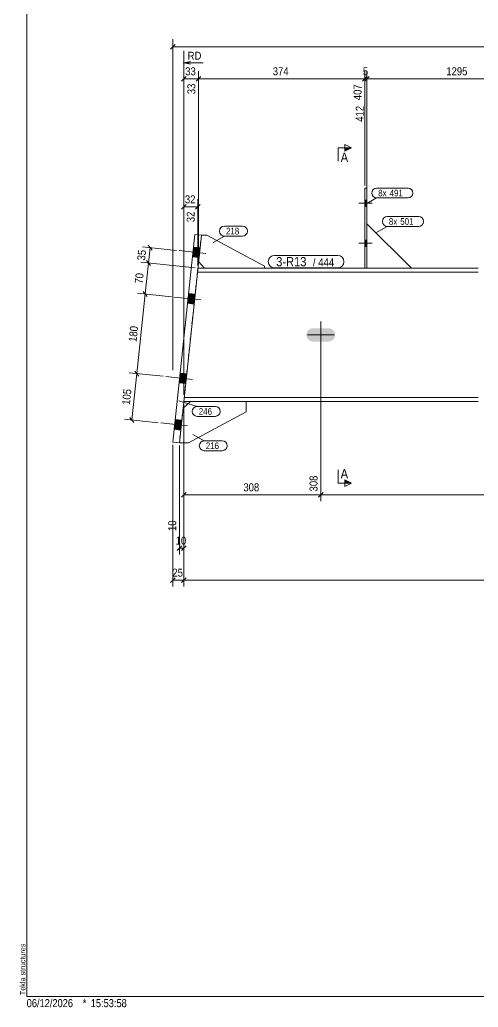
# Model space of a CAD drawing. Header units: millimetres. Extents: x 2 to 825, y 1 to 579.
# Drawn here: x 2.4 to 174.2, y 1 to 371.2 of the extents above; entities that cross this region are included whole.
import ezdxf

# ---------------------------------------------------------------- set-up
doc = ezdxf.new("R2010")
doc.units = ezdxf.units.MM
doc.linetypes.add('XKITLINE00', pattern=[0])
doc.linetypes.add('XKITLINE01', pattern=[4, 1, -1, 1, -1])
for name, color, linetype, lineweight in [('Bolt', 3, 'Continuous', 0), ('Dimensions', 7, 'Continuous', 0), ('DrawingSheet', 5, 'Continuous', 0), ('OtherObjectType', 7, 'Continuous', 0), ('Part', 2, 'Continuous', 0), ('PartMark', 7, 'Continuous', 0), ('Section', 6, 'Continuous', 0)]:
    doc.layers.add(name, color=color, linetype=linetype, lineweight=lineweight)
doc.styles.add('ARIAL', font='ARIAL.TTF')
doc.styles.add('ARIAL_NARROW', font='ARIALN.TTF')

# ---------------------------------------------------------------- blocks, each defined once
blk = doc.blocks.new('*A2')
at = {"layer": 'Bolt'}
blk.add_hatch(color=3, dxfattribs=at).paths.add_polyline_path([(109.97, 252.12), (109.78, 253.07), (109.97, 254.03), (110.51, 254.84), (111.33, 255.38), (112.28, 255.57), (118.12, 255.57), (119.07, 255.38), (119.88, 254.84), (120.43, 254.03), (120.62, 253.07), (120.43, 252.12), (119.88, 251.3), (119.07, 250.76), (118.12, 250.57), (112.28, 250.57), (111.33, 250.76), (110.51, 251.3)], flags=17)
at = {"layer": 'Bolt', "color": 3, "linetype": 'XKITLINE00', "lineweight": 0}
for p, q in [((115.2, 248.07), (115.2, 258.07)), ((120.2, 253.07), (110.2, 253.07))]:
    blk.add_line(p, q, dxfattribs=at)
blk = doc.blocks.new('*A9')
at = {"layer": 'Bolt'}
for points in [[(131.68, 303.57), (132.51, 303.57), (132.51, 301.24), (131.68, 301.24)], [(131.68, 303.57), (132.51, 303.57), (132.51, 301.24), (131.68, 301.24)], [(131.68, 288.57), (132.51, 288.57), (132.51, 286.24), (131.68, 286.24)], [(131.68, 288.57), (132.51, 288.57), (132.51, 286.24), (131.68, 286.24)]]:
    blk.add_hatch(color=3, dxfattribs=at).paths.add_polyline_path(points, flags=17)
at = {"layer": 'Bolt', "color": 3, "linetype": 'XKITLINE00', "lineweight": 0}
for p, q in [((134.45, 302.41), (129.45, 302.41)), ((134.45, 302.41), (129.45, 302.41)), ((132.51, 303.57), (131.68, 303.57)), ((132.51, 303.57), (131.68, 303.57)), ((132.51, 301.24), (131.68, 301.24)), ((132.51, 301.24), (131.68, 301.24)), ((134.45, 287.41), (129.45, 287.41)), ((134.45, 287.41), (129.45, 287.41)), ((132.51, 288.57), (131.68, 288.57)), ((132.51, 288.57), (131.68, 288.57)), ((132.51, 286.24), (131.68, 286.24)), ((132.51, 286.24), (131.68, 286.24))]:
    blk.add_line(p, q, dxfattribs=at)
blk = doc.blocks.new('*A12')
at = {"layer": 'Bolt'}
for points in [[(69.57, 282.05), (67.08, 282.31), (67.47, 285.96), (69.95, 285.7)], [(69.57, 282.05), (67.08, 282.31), (67.47, 285.96), (69.95, 285.7)], [(67.73, 264.65), (65.25, 264.91), (65.63, 268.56), (68.12, 268.29)], [(67.73, 264.65), (65.25, 264.91), (65.63, 268.56), (68.12, 268.29)], [(64.59, 234.81), (62.1, 235.07), (62.48, 238.72), (64.97, 238.46)], [(64.59, 234.81), (62.1, 235.07), (62.48, 238.72), (64.97, 238.46)], [(62.75, 217.41), (60.26, 217.67), (60.65, 221.32), (63.13, 221.05)], [(62.75, 217.41), (60.26, 217.67), (60.65, 221.32), (63.13, 221.05)]]:
    blk.add_hatch(color=3, dxfattribs=at).paths.add_polyline_path(points, flags=17)
at = {"layer": 'Bolt', "color": 3, "linetype": 'XKITLINE00', "lineweight": 0}
for p, q in [((67.47, 285.96), (69.95, 285.7)), ((67.47, 285.96), (69.95, 285.7)), ((62.14, 284.68), (72.08, 283.63)), ((62.14, 284.68), (72.08, 283.63)), ((67.08, 282.31), (69.57, 282.05)), ((67.08, 282.31), (69.57, 282.05)), ((60.3, 267.27), (70.24, 266.22)), ((60.3, 267.27), (70.24, 266.22)), ((65.63, 268.56), (68.12, 268.29)), ((65.63, 268.56), (68.12, 268.29)), ((65.25, 264.91), (67.73, 264.65)), ((65.25, 264.91), (67.73, 264.65)), ((57.15, 237.44), (67.1, 236.39)), ((57.15, 237.44), (67.1, 236.39)), ((62.48, 238.72), (64.97, 238.46)), ((62.48, 238.72), (64.97, 238.46)), ((62.1, 235.07), (64.59, 234.81)), ((62.1, 235.07), (64.59, 234.81)), ((55.32, 220.04), (65.26, 218.99)), ((55.32, 220.04), (65.26, 218.99)), ((60.65, 221.32), (63.13, 221.05)), ((60.65, 221.32), (63.13, 221.05)), ((60.26, 217.67), (62.75, 217.41)), ((60.26, 217.67), (62.75, 217.41))]:
    blk.add_line(p, q, dxfattribs=at)
blk = doc.blocks.new('*A13')
at = {"layer": 'Part', "color": 7, "linetype": 'XKITLINE01', "lineweight": 0}
blk.add_line((69.15, 278.07), (63.87, 228.07), dxfattribs=at)
at = {"layer": 'Part', "color": 2, "linetype": 'XKITLINE00', "lineweight": 0}
for p, q in [((174.18, 278.07), (69.15, 278.07)), ((174.18, 276.57), (68.99, 276.57)), ((63.87, 228.07), (174.18, 228.07)), ((174.18, 229.57), (64.03, 229.57))]:
    blk.add_line(p, q, dxfattribs=at)
blk = doc.blocks.new('*A26')
at = {"layer": 'Part', "color": 2, "linetype": 'XKITLINE00', "lineweight": 0}
blk.add_line((149.18, 278.07), (132.51, 294.74), dxfattribs=at)
at = {"layer": 'Part', "color": 7, "linetype": 'XKITLINE01', "lineweight": 0}
for p, q in [((132.51, 294.74), (132.51, 278.07)), ((132.51, 278.07), (149.18, 278.07))]:
    blk.add_line(p, q, dxfattribs=at)
blk = doc.blocks.new('*A27')
at = {"layer": 'Part', "color": 2, "linetype": 'XKITLINE00', "lineweight": 0}
for p, q in [((131.68, 308.07), (132.51, 308.07)), ((131.68, 308.07), (131.68, 278.07)), ((132.51, 308.07), (132.51, 278.07))]:
    blk.add_line(p, q, dxfattribs=at)
at = {"layer": 'Part', "color": 7, "linetype": 'XKITLINE01', "lineweight": 0}
blk.add_line((132.51, 278.07), (131.68, 278.07), dxfattribs=at)
blk = doc.blocks.new('*A31')
at = {"layer": 'Part', "color": 2, "linetype": 'XKITLINE00', "lineweight": 0}
for p, q in [((59.76, 212.86), (67.97, 290.77)), ((70.46, 290.5), (62.24, 212.6)), ((70.46, 290.5), (67.97, 290.77)), ((62.24, 212.6), (59.76, 212.86))]:
    blk.add_line(p, q, dxfattribs=at)
blk = doc.blocks.new('*A32')
at = {"layer": 'Part', "color": 7, "linetype": 'XKITLINE01', "lineweight": 0}
for p, q in [((70.46, 290.5), (69.41, 280.56)), ((71.65, 278.07), (94.15, 278.07))]:
    blk.add_line(p, q, dxfattribs=at)
at = {"layer": 'Part', "color": 2, "linetype": 'XKITLINE00', "lineweight": 0}
for p, q in [((72.48, 290.5), (70.46, 290.5)), ((94.15, 278.84), (72.48, 290.5)), ((69.41, 280.56), (71.65, 278.07)), ((94.15, 278.07), (94.15, 278.84))]:
    blk.add_line(p, q, dxfattribs=at)
blk = doc.blocks.new('*A33')
at = {"layer": 'Part', "color": 2, "linetype": 'XKITLINE00', "lineweight": 0}
for p, q in [((63.61, 225.59), (66.37, 228.07)), ((87.24, 228.07), (87.24, 224.27)), ((87.24, 224.27), (65.58, 212.6)), ((65.58, 212.6), (62.24, 212.6))]:
    blk.add_line(p, q, dxfattribs=at)
at = {"layer": 'Part', "color": 7, "linetype": 'XKITLINE01', "lineweight": 0}
for p, q in [((66.37, 228.07), (87.24, 228.07)), ((62.24, 212.6), (63.61, 225.59))]:
    blk.add_line(p, q, dxfattribs=at)
blk = doc.blocks.new('*A70')
at = {"layer": 'DrawingSheet', "color": 5, "linetype": 'XKITLINE00', "lineweight": 0}
for p, q in [((5, 579), (5, 5)), ((5, 5), (825, 5))]:
    blk.add_line(p, q, dxfattribs=at)
at = {"layer": 'DrawingSheet', "color": 5, "style": 'ARIAL', "width": 0.85}
blk.add_text('Tekla structures', height=2, rotation=90, dxfattribs=at).set_placement((4.5, 5.5))
blk = doc.blocks.new('*A77')
at = {"layer": 'OtherObjectType', "color": 7, "style": 'ARIAL_NARROW', "width": 1.008832}
for s, p in [('06/12/2026', (4.99, 1)), ('*', (26, 1)), ('15:53:58', (29, 1))]:
    blk.add_text(s, height=3, dxfattribs=at).set_placement(p)
blk = doc.blocks.new('*A78')
at = {"layer": 'Dimensions', "color": 7, "linetype": 'XKITLINE00', "lineweight": 0}
for p, q in [((59.76, 239.84), (59.76, 363.92)), ((60.6, 361.92), (58.91, 360.22)), ((59.76, 361.07), (661.64, 361.07))]:
    blk.add_line(p, q, dxfattribs=at)
at = {"layer": 'Dimensions', "color": 3}
blk.add_point((59.76, 361.07), dxfattribs=at)
blk = doc.blocks.new('*A79')
at = {"layer": 'Dimensions', "color": 7, "linetype": 'XKITLINE00', "lineweight": 0}
for p, q in [((63.87, 227.07), (63.87, 158.67)), ((59.76, 211.86), (59.76, 158.67)), ((60.6, 161.92), (58.91, 160.22)), ((59.76, 161.07), (63.87, 161.07)), ((64.72, 161.92), (63.03, 160.22))]:
    blk.add_line(p, q, dxfattribs=at)
at = {"layer": 'Dimensions', "color": 3}
for p in [(59.76, 161.07), (63.87, 161.07)]:
    blk.add_point(p, dxfattribs=at)
at = {"layer": 'Dimensions', "color": 3, "style": 'ARIAL', "width": 0.85}
blk.add_text('25', height=3, dxfattribs=at).set_placement((59.59, 162.42))
blk = doc.blocks.new('*A80')
at = {"layer": 'Dimensions', "color": 7, "linetype": 'XKITLINE00', "lineweight": 0}
for p, q in [((63.87, 227.07), (63.87, 170.67)), ((62.24, 211.6), (62.24, 170.67)), ((63.09, 173.92), (61.39, 172.22)), ((62.24, 173.07), (63.87, 173.07)), ((64.72, 173.92), (63.03, 172.22))]:
    blk.add_line(p, q, dxfattribs=at)
at = {"layer": 'Dimensions', "color": 3}
for p in [(62.24, 173.07), (63.87, 173.07)]:
    blk.add_point(p, dxfattribs=at)
at = {"layer": 'Dimensions', "color": 3, "style": 'ARIAL', "width": 0.85}
blk.add_text('10', height=3, rotation=90.0002, dxfattribs=at).set_placement((61.04, 179.54))
blk.add_text('10', height=3, dxfattribs=at).set_placement((60.83, 174.42))
blk = doc.blocks.new('*A81')
at = {"layer": 'Dimensions', "color": 7, "linetype": 'XKITLINE00', "lineweight": 0}
for p, q in [((68.15, 278.18), (47.79, 280.32)), ((49.4, 268.42), (50.63, 280.03)), ((49.87, 280.96), (51.38, 279.09)), ((59.31, 267.38), (46.57, 268.72)), ((48.65, 269.36), (50.16, 267.49))]:
    blk.add_line(p, q, dxfattribs=at)
at = {"layer": 'Dimensions', "color": 3}
for p in [(50.63, 280.03), (49.4, 268.42)]:
    blk.add_point(p, dxfattribs=at)
at = {"layer": 'Dimensions', "color": 3, "style": 'ARIAL', "width": 0.85}
blk.add_text('70', height=3, rotation=83.9784, dxfattribs=at).set_placement((48.44, 272.15))
blk = doc.blocks.new('*A82')
at = {"layer": 'Dimensions', "color": 7, "linetype": 'XKITLINE00', "lineweight": 0}
for p, q in [((61.14, 284.78), (48.41, 286.13)), ((50.49, 286.76), (52, 284.89)), ((50.63, 280.03), (51.24, 285.83)), ((68.15, 278.18), (47.79, 280.32)), ((49.87, 280.96), (51.38, 279.09))]:
    blk.add_line(p, q, dxfattribs=at)
at = {"layer": 'Dimensions', "color": 3}
for p in [(51.24, 285.83), (50.63, 280.03)]:
    blk.add_point(p, dxfattribs=at)
at = {"layer": 'Dimensions', "color": 3, "style": 'ARIAL', "width": 0.85}
blk.add_text('35', height=3, rotation=83.9784, dxfattribs=at).set_placement((49.36, 280.85))
blk = doc.blocks.new('*A83')
at = {"layer": 'Dimensions', "color": 7, "linetype": 'XKITLINE00', "lineweight": 0}
for p, q in [((63.87, 230.57), (63.87, 303.92)), ((69.15, 279.07), (69.15, 303.92)), ((64.72, 301.92), (63.03, 300.22)), ((63.87, 301.07), (69.15, 301.07)), ((70, 301.92), (68.3, 300.22))]:
    blk.add_line(p, q, dxfattribs=at)
at = {"layer": 'Dimensions', "color": 3}
for p in [(63.87, 301.07), (69.15, 301.07)]:
    blk.add_point(p, dxfattribs=at)
at = {"layer": 'Dimensions', "color": 3, "style": 'ARIAL', "width": 0.85}
blk.add_text('32', height=3, dxfattribs=at).set_placement((64.29, 302.42))
blk.add_text('32', height=3, rotation=90.0002, dxfattribs=at).set_placement((67.95, 295.32))
blk = doc.blocks.new('*A86')
at = {"layer": 'PartMark', "color": 7, "linetype": 'XKITLINE00', "lineweight": 0}
for p, q in [((61.96, 228.37), (68.89, 226.22)), ((68.89, 226.22), (75.65, 226.22)), ((68.89, 222.52), (75.65, 222.52))]:
    blk.add_line(p, q, dxfattribs=at)
for centre, start, end in [((68.89, 224.37), 90, 270), ((75.65, 224.37), 270, 90)]:
    blk.add_arc(centre, 1.85, start, end, dxfattribs=at)
at = {"layer": 'PartMark', "color": 3, "style": 'ARIAL', "width": 0.85}
blk.add_text('246', height=2.5, dxfattribs=at).set_placement((69.49, 223.12))
blk = doc.blocks.new('*A87')
at = {"layer": 'PartMark', "color": 7, "linetype": 'XKITLINE00', "lineweight": 0}
for p, q in [((79.1, 293.83), (85.87, 293.83)), ((74.86, 287.74), (79.1, 290.13)), ((79.1, 290.13), (85.87, 290.13))]:
    blk.add_line(p, q, dxfattribs=at)
for centre, start, end in [((79.1, 291.98), 90, 270), ((85.87, 291.98), 270, 90)]:
    blk.add_arc(centre, 1.85, start, end, dxfattribs=at)
at = {"layer": 'PartMark', "color": 3, "style": 'ARIAL', "width": 0.85}
blk.add_text('218', height=2.5, dxfattribs=at).set_placement((79.7, 290.73))
blk = doc.blocks.new('*A88')
at = {"layer": 'PartMark', "color": 7, "linetype": 'XKITLINE00', "lineweight": 0}
for p, q in [((67.29, 215.74), (71.53, 213.35)), ((71.53, 213.35), (78.3, 213.35)), ((71.53, 209.65), (78.3, 209.65))]:
    blk.add_line(p, q, dxfattribs=at)
for centre, start, end in [((71.53, 211.5), 90, 270), ((78.3, 211.5), 270, 90)]:
    blk.add_arc(centre, 1.85, start, end, dxfattribs=at)
at = {"layer": 'PartMark', "color": 3, "style": 'ARIAL', "width": 0.85}
blk.add_text('216', height=2.5, dxfattribs=at).set_placement((72.13, 210.25))
blk = doc.blocks.new('*A89')
at = {"layer": 'PartMark', "color": 7, "linetype": 'XKITLINE00', "lineweight": 0}
for p, q in [((97.9, 282.87), (121.55, 282.87)), ((97.9, 278.17), (121.55, 278.17))]:
    blk.add_line(p, q, dxfattribs=at)
for centre, start, end in [((97.9, 280.52), 90, 270), ((121.55, 280.52), 270, 90)]:
    blk.add_arc(centre, 2.35, start, end, dxfattribs=at)
at = {"layer": 'PartMark', "color": 1, "style": 'ARIAL', "width": 0.85}
blk.add_text('3-R13', height=3.5, dxfattribs=at).set_placement((98.5, 278.77))
at = {"layer": 'PartMark', "color": 3, "style": 'ARIAL', "width": 0.85}
for s, p in [('/', (112.26, 278.77)), ('444', (114.27, 278.77))]:
    blk.add_text(s, height=3, dxfattribs=at).set_placement(p)
blk = doc.blocks.new('*A90')
at = {"layer": 'PartMark', "color": 7, "linetype": 'XKITLINE00', "lineweight": 0}
for p, q in [((140.14, 297.45), (151.92, 297.45)), ((135.9, 291.36), (140.14, 293.75)), ((140.14, 293.75), (151.92, 293.75))]:
    blk.add_line(p, q, dxfattribs=at)
for centre, start, end in [((140.14, 295.6), 90, 270), ((151.92, 295.6), 270, 90)]:
    blk.add_arc(centre, 1.85, start, end, dxfattribs=at)
at = {"layer": 'PartMark', "color": 3, "style": 'ARIAL', "width": 0.85}
for s, p in [('8x', (140.74, 294.35)), ('501', (145.01, 294.35))]:
    blk.add_text(s, height=2.5, dxfattribs=at).set_placement(p)
blk = doc.blocks.new('*A91')
at = {"layer": 'PartMark', "color": 7, "linetype": 'XKITLINE00', "lineweight": 0}
for p, q in [((136.14, 308.12), (147.92, 308.12)), ((131.9, 302.02), (136.14, 304.42)), ((136.14, 304.42), (147.92, 304.42))]:
    blk.add_line(p, q, dxfattribs=at)
for centre, start, end in [((136.14, 306.27), 90, 270), ((147.92, 306.27), 270, 90)]:
    blk.add_arc(centre, 1.85, start, end, dxfattribs=at)
at = {"layer": 'PartMark', "color": 3, "style": 'ARIAL', "width": 0.85}
for s, p in [('8x', (136.74, 305.02)), ('491', (141.01, 305.02))]:
    blk.add_text(s, height=2.5, dxfattribs=at).set_placement(p)
blk = doc.blocks.new('*A97')
at = {"layer": 'Section'}
for points in [[(124.18, 323.18), (126.68, 323.18), (124.18, 321.93)], [(124.18, 198.74), (126.68, 197.49), (124.18, 197.49)]]:
    blk.add_hatch(color=3, dxfattribs=at).paths.add_polyline_path(points, flags=17)
at = {"layer": 'Section', "color": 1, "linetype": 'XKITLINE00', "lineweight": 0}
for p, q in [((121.68, 323.18), (121.68, 318.18)), ((121.68, 323.18), (126.68, 323.18)), ((121.68, 197.49), (121.68, 202.49)), ((121.68, 197.49), (126.68, 197.49))]:
    blk.add_line(p, q, dxfattribs=at)
at = {"layer": 'Section', "color": 3, "linetype": 'XKITLINE00', "lineweight": 0}
for p, q in [((124.18, 321.93), (124.18, 324.43)), ((124.18, 324.43), (126.68, 323.18)), ((126.68, 323.18), (124.18, 321.93)), ((126.68, 197.49), (124.18, 198.74)), ((124.18, 198.74), (124.18, 196.24)), ((126.68, 197.49), (124.18, 196.24))]:
    blk.add_line(p, q, dxfattribs=at)
at = {"layer": 'Section', "color": 7, "style": 'ARIAL', "width": 0.85}
for p in [(122.68, 317.93), (122.68, 199.24)]:
    blk.add_text('A', height=3.5, dxfattribs=at).set_placement(p)
blk = doc.blocks.new('*A100')
at = {"layer": 'Dimensions', "color": 7, "linetype": 'XKITLINE00', "lineweight": 0}
for p, q in [((56.16, 237.54), (43.42, 238.89)), ((44.42, 221.19), (46.26, 238.59)), ((45.5, 239.52), (47.01, 237.66)), ((54.32, 220.14), (41.59, 221.48)), ((43.67, 222.12), (45.18, 220.25))]:
    blk.add_line(p, q, dxfattribs=at)
at = {"layer": 'Dimensions', "color": 3}
for p in [(46.26, 238.59), (44.42, 221.19)]:
    blk.add_point(p, dxfattribs=at)
at = {"layer": 'Dimensions', "color": 3, "style": 'ARIAL', "width": 0.85}
blk.add_text('105', height=3, rotation=83.9784, dxfattribs=at).set_placement((43.65, 226.71))
blk = doc.blocks.new('*A101')
at = {"layer": 'Dimensions', "color": 7, "linetype": 'XKITLINE00', "lineweight": 0}
for p, q in [((46.26, 238.59), (49.4, 268.42)), ((59.31, 267.38), (46.57, 268.72)), ((48.65, 269.36), (50.16, 267.49)), ((56.16, 237.54), (43.42, 238.89)), ((45.5, 239.52), (47.01, 237.66))]:
    blk.add_line(p, q, dxfattribs=at)
at = {"layer": 'Dimensions', "color": 3}
for p in [(49.4, 268.42), (46.26, 238.59)]:
    blk.add_point(p, dxfattribs=at)
at = {"layer": 'Dimensions', "color": 3, "style": 'ARIAL', "width": 0.85}
blk.add_text('180', height=3, rotation=83.9784, dxfattribs=at).set_placement((46.14, 250.33))
blk = doc.blocks.new('*A102')
at = {"layer": 'Dimensions', "color": 7, "linetype": 'XKITLINE00', "lineweight": 0}
for p, q in [((63.87, 227.07), (63.87, 158.67)), ((64.72, 161.92), (63.03, 160.22)), ((63.87, 161.07), (658.98, 161.07))]:
    blk.add_line(p, q, dxfattribs=at)
at = {"layer": 'Dimensions', "color": 3}
blk.add_point((63.87, 161.07), dxfattribs=at)
blk = doc.blocks.new('*A104')
at = {"layer": 'Dimensions', "color": 7, "linetype": 'XKITLINE00', "lineweight": 0}
for p, q in [((115.2, 252.07), (115.2, 190.67)), ((63.87, 227.07), (63.87, 190.67)), ((64.72, 193.92), (63.03, 192.22)), ((63.87, 193.07), (115.2, 193.07)), ((116.05, 193.92), (114.35, 192.22))]:
    blk.add_line(p, q, dxfattribs=at)
at = {"layer": 'Dimensions', "color": 3}
for p in [(63.87, 193.07), (115.2, 193.07)]:
    blk.add_point(p, dxfattribs=at)
at = {"layer": 'Dimensions', "color": 3, "style": 'ARIAL', "width": 0.85}
blk.add_text('308', height=3, rotation=90.0002, dxfattribs=at).set_placement((114, 194.37))
blk.add_text('308', height=3, dxfattribs=at).set_placement((86.2, 194.42))
blk = doc.blocks.new('*A105')
at = {"layer": 'Dimensions', "color": 7, "linetype": 'XKITLINE00', "lineweight": 0}
for p, q in [((115.2, 252.07), (115.2, 190.67)), ((116.05, 193.92), (114.35, 192.22)), ((115.2, 193.07), (617.68, 193.07))]:
    blk.add_line(p, q, dxfattribs=at)
at = {"layer": 'Dimensions', "color": 3}
blk.add_point((115.2, 193.07), dxfattribs=at)
blk = doc.blocks.new('*A107')
at = {"layer": 'Dimensions', "color": 7, "linetype": 'XKITLINE00', "lineweight": 0}
for p, q in [((63.87, 230.57), (63.87, 359.57)), ((66.37, 355.57), (63.87, 355.07)), ((66.37, 354.57), (63.87, 355.07)), ((71.1, 355.07), (63.87, 355.07)), ((63.87, 230.57), (63.87, 351.92)), ((69.41, 281.56), (69.41, 351.92)), ((64.72, 349.92), (63.03, 348.22)), ((63.87, 349.07), (69.41, 349.07)), ((70.26, 349.92), (68.56, 348.22))]:
    blk.add_line(p, q, dxfattribs=at)
at = {"layer": 'Dimensions', "color": 7}
blk.add_point((63.87, 355.07), dxfattribs=at)
at = {"layer": 'Dimensions', "color": 3}
for p in [(63.87, 349.07), (69.41, 349.07)]:
    blk.add_point(p, dxfattribs=at)
at = {"layer": 'Dimensions', "color": 3, "style": 'ARIAL', "width": 0.85}
for s, p in [('RD', (65.32, 356.27)), ('33', (64.42, 350.42))]:
    blk.add_text(s, height=3, dxfattribs=at).set_placement(p)
blk.add_text('33', height=3, rotation=90.0002, dxfattribs=at).set_placement((68.21, 343.32))
blk = doc.blocks.new('*A108')
at = {"layer": 'Dimensions', "color": 7, "linetype": 'XKITLINE00', "lineweight": 0}
for p, q in [((69.41, 281.56), (69.41, 351.92)), ((131.68, 309.07), (131.68, 351.92)), ((70.26, 349.92), (68.56, 348.22)), ((69.41, 349.07), (131.68, 349.07)), ((132.53, 349.92), (130.83, 348.22))]:
    blk.add_line(p, q, dxfattribs=at)
at = {"layer": 'Dimensions', "color": 3}
for p in [(69.41, 349.07), (131.68, 349.07)]:
    blk.add_point(p, dxfattribs=at)
at = {"layer": 'Dimensions', "color": 3, "style": 'ARIAL', "width": 0.85}
blk.add_text('374', height=3, dxfattribs=at).set_placement((97.21, 350.42))
blk.add_text('407', height=3, rotation=90.0002, dxfattribs=at).set_placement((130.48, 341.1))
blk = doc.blocks.new('*A109')
at = {"layer": 'Dimensions', "color": 7, "linetype": 'XKITLINE00', "lineweight": 0}
for p, q in [((131.68, 309.07), (131.68, 351.92)), ((132.51, 295.74), (132.51, 351.92)), ((132.53, 349.92), (130.83, 348.22)), ((133.36, 349.92), (131.67, 348.22)), ((131.68, 349.07), (132.51, 349.07))]:
    blk.add_line(p, q, dxfattribs=at)
at = {"layer": 'Dimensions', "color": 3}
for p in [(131.68, 349.07), (132.51, 349.07)]:
    blk.add_point(p, dxfattribs=at)
at = {"layer": 'Dimensions', "color": 3, "style": 'ARIAL', "width": 0.85}
blk.add_text('5', height=3, dxfattribs=at).set_placement((130.99, 350.42))
blk.add_text('412', height=3, rotation=90.0002, dxfattribs=at).set_placement((131.31, 333))
blk = doc.blocks.new('*A110')
at = {"layer": 'Dimensions', "color": 7, "linetype": 'XKITLINE00', "lineweight": 0}
for p, q in [((132.51, 295.74), (132.51, 351.92)), ((200.91, 309.07), (200.91, 351.92)), ((133.36, 349.92), (131.67, 348.22)), ((132.51, 349.07), (200.91, 349.07)), ((201.76, 349.92), (200.07, 348.22))]:
    blk.add_line(p, q, dxfattribs=at)
at = {"layer": 'Dimensions', "color": 3}
for p in [(132.51, 349.07), (200.91, 349.07)]:
    blk.add_point(p, dxfattribs=at)
at = {"layer": 'Dimensions', "color": 3, "style": 'ARIAL', "width": 0.85}
blk.add_text('1295', height=3, dxfattribs=at).set_placement((162.26, 350.42))
blk.add_text('1707', height=3, rotation=90.0002, dxfattribs=at).set_placement((199.71, 338.87))

msp = doc.modelspace()

# ---------------------------------------------------------------- block references
at = {"lineweight": 0}
for name in ['*A70', '*A78', '*A107', '*A108', '*A109', '*A110', '*A97', '*A27', '*A91', '*A83', '*A9', '*A90', '*A87', '*A26', '*A31', '*A32', '*A82', '*A12', '*A89', '*A81', '*A102', '*A101', '*A2', '*A104', '*A105', '*A100', '*A80', '*A79', '*A86', '*A33', '*A88', '*A77']:
    msp.add_blockref(name, (0, 0), dxfattribs=at)
at = {"layer": 'Part', "lineweight": 0}
msp.add_blockref('*A13', (0, 0), dxfattribs=at)

doc.saveas('drawing.dxf')
